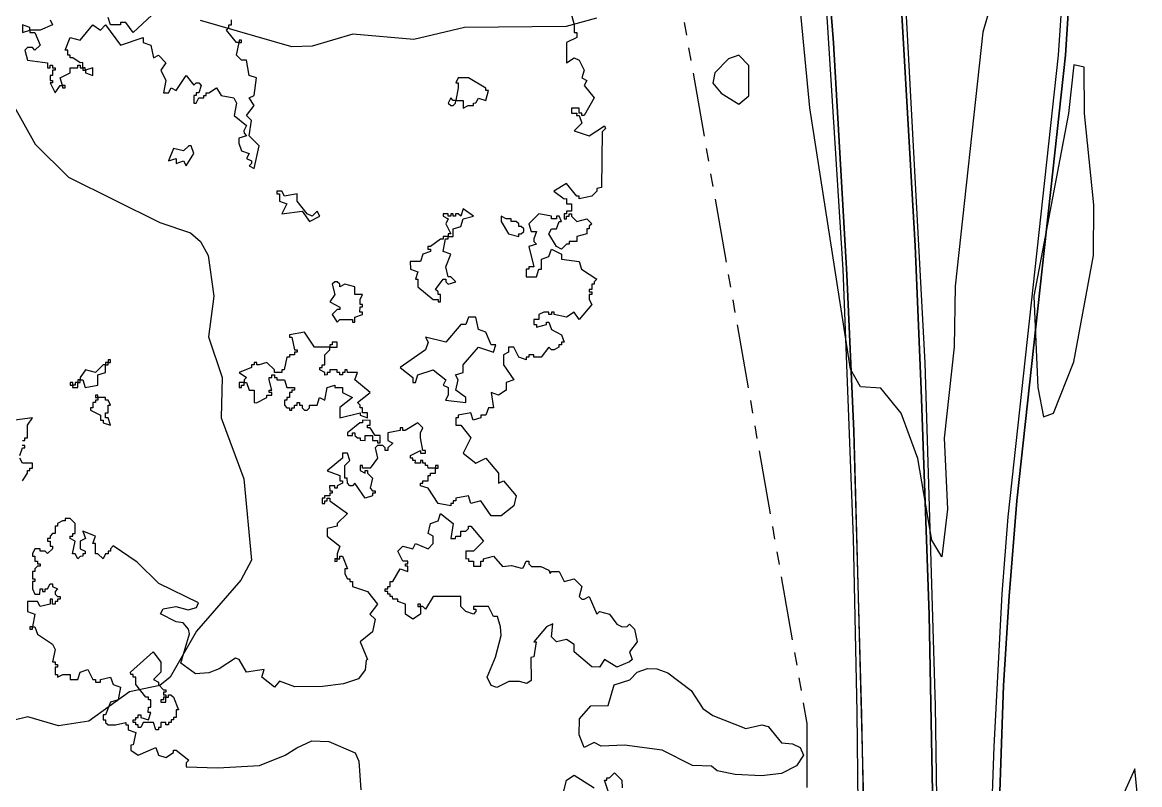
# Model space of a CAD drawing. Header units: metres. Extents: x -550 to 550, y -500 to 950.
# Drawn here: x 31.3 to 142.2, y 118.1 to 193.8 of the extents above; entities that cross this region are included whole.
import ezdxf

# ---------------------------------------------------------------- set-up
doc = ezdxf.new("R2010")
doc.units = ezdxf.units.M
doc.header["$LTSCALE"] = 2
doc.linetypes.add('PHANTOM', pattern=[6.35, 3.175, -0.635, 0.635, -0.635, 0.635, -0.635])
for name, color, linetype in [('SITE-PROPERTY', 7, 'PHANTOM'), ('SITE-PROPERTY-SITE', 1, 'PHANTOM'), ('SITE-ROAD-CURB', 7, 'CONTINUOUS'), ('SITE-ROAD-PAVED', 7, 'CONTINUOUS'), ('SITE-TREE-CANOPY', 94, 'CONTINUOUS'), ('TOPO-CONTOUR-MINOR', 9, 'CONTINUOUS')]:
    doc.layers.add(name, color=color, linetype=linetype)

msp = doc.modelspace()

# ---------------------------------------------------------------- linework, layer by layer
at = {"layer": 'SITE-PROPERTY'}
msp.add_lwpolyline([(109.19, 124.16), (108.93, -1.9), (-81.11, -2.07), (-1.63, 263.96), (84.76, 263.8)], close=True, dxfattribs=at)
at = {"layer": 'SITE-PROPERTY-SITE'}
msp.add_lwpolyline([(109.19, 124.16), (108.93, -1.9), (-81.11, -2.07), (-1.63, 263.96), (84.76, 263.8)], close=True, dxfattribs=at)
at = {"layer": 'SITE-ROAD-CURB'}
for points in [[(109.3, 224.12), (111.84, 191.73), (113.15, 168.75), (113.86, 153.17), (114.8, 116.42), (114.94, 65.35), (114.62, -15.81)], [(126.95, -14.42), (126.67, 38.89), (126.85, 58.06), (127.39, 79.35), (127.17, 93.88), (127.27, 107.91), (127.76, 121.87), (128.56, 137.02), (129.15, 144.67), (134.15, 190.52), (136.34, 223.05)], [(136.92, 223.39), (134.86, 190.52), (130.03, 146.26), (129.25, 136.8), (128.69, 127.92), (128.14, 111.6), (127.93, 100.15), (128.04, 78.32), (127.4, 47.33), (127.3, 8.08)], [(114.36, -2.93), (114.33, 74.21), (114.46, 100.74), (114.19, 125.27), (113.8, 142.6), (112.79, 169.24), (110.61, 203.74)], [(121.59, -19.16), (121.84, 106.74), (121.33, 134.95), (120.52, 157.33), (119.95, 171.58), (118.1, 203.15)], [(118.88, 197.51), (120.88, 159.98), (121.93, 125.92), (122.23, 105.4), (121.95, -54.97)]]:
    msp.add_lwpolyline(points, dxfattribs=at)
at = {"layer": 'SITE-ROAD-PAVED'}
for points in [[(114.62, -15.81), (114.94, 65.35), (114.8, 116.42), (114.63, 125), (113.86, 153.17), (113.15, 168.75), (111.84, 191.73), (109.3, 224.12)], [(127.3, 8.08), (127.4, 47.33), (128.04, 78.32), (127.93, 100.15), (128.14, 111.6), (128.69, 127.92), (129.25, 136.8), (130.03, 146.26), (134.86, 190.52), (136.92, 223.39)], [(118.1, 203.15), (119.95, 171.58), (120.52, 157.33), (121.33, 134.95), (121.84, 106.74), (121.59, -19.16)]]:
    msp.add_lwpolyline(points, dxfattribs=at)
at = {"layer": 'SITE-TREE-CANOPY'}
for points in [[(45.59, 195.76), (42.35, 192.76), (41.6, 193.76), (41.1, 193.77), (41.1, 193.51), (40.1, 193.51), (39.85, 194.26)], [(85.85, 194.51), (86.1, 193.51), (86.1, 192.76), (86.35, 192.76), (86.35, 192.26), (85.35, 191.76), (85.35, 189.76), (86.1, 190.26), (86.6, 190.01), (87.09, 189.01), (86.85, 188.25), (87.35, 188.01), (87.1, 187.51), (88.1, 186.26), (87.1, 184.51), (86.85, 184.51), (86.85, 184.76), (86.6, 184.76), (86.6, 185.26), (85.85, 185.26), (85.85, 184.76), (86.35, 184.76), (86.34, 184.51), (86.6, 184.51), (86.85, 183.76), (86.1, 183.01), (87.6, 182.51), (89.1, 183.51), (89.21, 183.24), (88.89, 182.89), (88.82, 177.37), (88.35, 177.26), (88.35, 177.01), (87.85, 176.51), (86.6, 176.26), (86.6, 176.51), (86.35, 176.51), (85.35, 177.76), (84.09, 177.01), (85.1, 176.25), (85.35, 176.27), (85.35, 175.76), (85.85, 175.76), (85.85, 175.01), (85.35, 175.01), (85.35, 174.76), (85.1, 174.76), (85.1, 174.26), (85.35, 174.26), (85.35, 174.51), (85.59, 174.51), (85.59, 174.76), (85.85, 174.76), (85.85, 174.51), (86.35, 174.01), (87.35, 174.26), (87.85, 173.76), (87.59, 173.52), (87.6, 173.26), (87.35, 173.26), (87.35, 172.76), (86.35, 172.52), (86.35, 172.01), (85.6, 172), (85.6, 171.76), (85.35, 171.76), (84.85, 171.26), (84.35, 171.51), (83.6, 172.76), (83.85, 173.26), (84.35, 173.26), (84.6, 174.01), (84.85, 174.01), (84.6, 174.51), (84.34, 174.51), (84.35, 174.26), (83.85, 174.27), (83.85, 174.51), (82.6, 174.76), (81.6, 173.76), (81.85, 173.01), (82.35, 173.01), (82.09, 172.27), (82.1, 172.01), (82.35, 171.76), (81.59, 171.51), (82.1, 169.51), (81.6, 169.51), (81.6, 169.26), (81.35, 169.26), (81.35, 168.51), (82.35, 168.51), (82.6, 169.26), (82.85, 169.26), (82.85, 170.26), (83.59, 170.51), (83.85, 171.26), (84.85, 170.76), (84.84, 170.26), (86.6, 170.01), (86.84, 169.26), (88.35, 168.26), (88.1, 168.01), (88.1, 167.76), (87.85, 167.76), (87.85, 167.26), (87.6, 167.26), (87.6, 167.01), (87.85, 167.01), (87.85, 166.76), (87.6, 166.76), (87.6, 166.26), (87.84, 165.76), (86.6, 164.26), (86.09, 165.01), (85.35, 164.51), (84.1, 164.77), (84.1, 165.01), (83.85, 165.01), (83.85, 164.77), (83.59, 164.75), (83.59, 165.01), (83.1, 165.01), (82.6, 164.76), (82.6, 164.26), (82.1, 164.26), (82.1, 163.76), (82.35, 163.76), (82.35, 163.51), (83.35, 163.77), (83.35, 164.01), (83.6, 164.01), (83.85, 163.26), (84.85, 162.76), (85.1, 162.01), (84.85, 162.01), (84.85, 161.76), (84.59, 161.76), (84.59, 161.51), (84.1, 161.26), (83.85, 161.26), (83.6, 161.51), (82.84, 160.51), (82.1, 160.51), (82.1, 160.76), (81.59, 160.76), (81.59, 160.51), (81.35, 160.51), (81.35, 160.26), (80.6, 160.51), (80.1, 161.51), (79.59, 161.51), (79.6, 161.01), (79.09, 160.76), (79.1, 159.75), (80.1, 158.26), (79.35, 158.01), (79.35, 157.26), (78.6, 156.76), (77.85, 157.01), (78.1, 155.51), (77.6, 155.51), (77.35, 154.76), (76.85, 154.76), (76.85, 154.51), (76.09, 154.26), (75.85, 155.01), (74.6, 154.76), (74.6, 154.51), (74.35, 154.51), (74.35, 153.77), (74.85, 153.76), (75.85, 152.51), (75.1, 151.01), (76.35, 150.01), (77.35, 150.51), (78.59, 149.01), (78.6, 148.01), (79.1, 148.26), (80.35, 146.76), (80.1, 145.76), (78.85, 144.76), (77.85, 144.76), (76.85, 146.26), (75.85, 146.01), (75.6, 146.76), (74.35, 146.51), (74.35, 146.26), (74.1, 146.26), (74.1, 146.01), (73.85, 146.01), (73.85, 145.76), (72.6, 146.01), (71.6, 147.51), (70.85, 147.76), (70.85, 148.01), (71.1, 148.01), (71.1, 148.26), (71.6, 148.26), (71.6, 148.76), (71.85, 148.76), (71.85, 149.01), (72.34, 149.01), (72.35, 149.51), (71.6, 149.51), (71.59, 149.76), (71.35, 149.76), (71.35, 150.01), (71.1, 150.01), (71.1, 150.27), (70.85, 150.25), (70.85, 150.01), (70.34, 150.01), (70.35, 150.26), (70.1, 150.26), (70.1, 150.51), (69.85, 150.51), (69.85, 150.76), (70.84, 151.26), (70.84, 151.01), (71.35, 151.01), (71.35, 151.26), (71.1, 151.26), (70.85, 152.51), (70.85, 153.01), (71.1, 153.51), (70.6, 154.02), (69.34, 153.26), (69.1, 153.26), (69.1, 153.51), (68.85, 153.51), (68.85, 153.26), (67.6, 153.01), (67.6, 152.26), (68.1, 152), (67.6, 151.51), (67.6, 151.26), (67.35, 151.26), (67.35, 151.51), (67.1, 151.76), (66.6, 151.76), (66.35, 151.51), (66.6, 150.51), (65.85, 149.51), (65.1, 149.51), (65.1, 149.76), (64.85, 149.76), (64.85, 149.26), (65.35, 149.01), (65.35, 149.26), (65.6, 149.26), (65.6, 149), (66.09, 148.51), (65.85, 147.51), (66.1, 147.26), (66.35, 147.26), (66.35, 147.01), (66.1, 147.01), (66.1, 146.76), (65.35, 146.51), (64.35, 148.01), (64.1, 147.76), (63.85, 147.76), (63.6, 148.01), (63.59, 148.51), (63.35, 148.51), (63.35, 149.76), (63.85, 150.26), (63.6, 151.01), (63.1, 151.01), (63.1, 150.51), (61.6, 149.25), (62.85, 148.76), (62.85, 148.26), (63.1, 148.26), (63.1, 148.01), (62.6, 147.76), (62.6, 147.51), (62.35, 147.51), (62.35, 147.76), (61.84, 147.76), (61.85, 147.26), (62.1, 147.26), (62.1, 147.01), (61.85, 147.01), (61.85, 146.76), (61.34, 146.76), (61.34, 146.51), (61.1, 146.51), (61.1, 146.01), (61.35, 146.01), (61.35, 146.26), (61.6, 146.26), (61.6, 146.51), (61.85, 146.51), (61.85, 146.26), (63.6, 145.01), (62.6, 144.01), (62.6, 143.76), (61.6, 143.51), (61.6, 142.76), (62.85, 141.76), (62.59, 141.01), (62.6, 140.51), (62.85, 140.51), (62.85, 140.77), (63.1, 140.77), (63.6, 139.51), (63.35, 139.51), (63.35, 139.01), (63.6, 138.51), (63.85, 138.51), (63.85, 138.26), (64.1, 138.26), (64.1, 137.76), (65.6, 137.26), (66.6, 136.01), (65.84, 135.01), (66.35, 134.51), (66.1, 133.26), (64.85, 132.26), (65.6, 130.51), (65.47, 130.44), (65.35, 129.49), (64.71, 128.59), (63.21, 128.1), (61.12, 127.84), (58.4, 127.79), (56.85, 128.37), (56.35, 127.76), (55.1, 128.76), (55.35, 129.51), (53.6, 129.26), (52.85, 130.51), (52.49, 130.63), (50.87, 129.58), (49.85, 129.17), (48.53, 129.07), (47.08, 130.13), (47.93, 133.05), (47.84, 133.52), (47.31, 134.16), (46.6, 134.25), (45.05, 135.03), (45.31, 135.55), (46.56, 135.78), (47.8, 135.45), (48.63, 135.68), (48.84, 136.12), (44.88, 138.05), (42.74, 140.16), (40.37, 141.79), (40.1, 141.51), (40.09, 141.26), (39.85, 141.26), (39.85, 141.01), (39.6, 141.01), (39.35, 140.51), (38.84, 141.01), (38.6, 141.01), (38.6, 142.01), (38.35, 142.01), (38.6, 142.76), (37.34, 143.26), (37.6, 142.51), (37.1, 142.26), (37.1, 141.51), (37.59, 141.25), (37.59, 141.01), (37.35, 141.01), (37.35, 140.77), (37.1, 140.75), (36.85, 140.51), (36.6, 141.01), (36.34, 141.01), (36.6, 142.26), (36.1, 142.51), (36.1, 142.76), (36.35, 142.76), (36.35, 143.01), (36.6, 143.01), (36.6, 144.01), (36.1, 144.5), (35.6, 144.51), (35.6, 144.26), (35.34, 144.26), (34.85, 144.01), (34.85, 143.76), (34.6, 143.76), (34.6, 143.01), (34.35, 143.01), (34.1, 142.76), (34.1, 142.51), (33.85, 142.51), (33.85, 142.26), (34.1, 142.26), (34.1, 141.76), (34.35, 141.76), (34.35, 141.51), (33.84, 141.02), (33.6, 141.26), (33.1, 141.26), (33.1, 141.51), (32.6, 141.51), (32.35, 141.01), (32.35, 140.76), (32.6, 140.76), (32.6, 140.26), (32.85, 140.26), (32.85, 140.02), (33.1, 140.01), (33.1, 139.76), (32.85, 139.76), (32.6, 139.51), (32.6, 139.26), (32.35, 139.26), (32.35, 138.51), (32.6, 138.51), (32.6, 138.26), (32.34, 138.26), (32.35, 137.51), (32.6, 137.01), (33.09, 137.01), (33.1, 137.51), (33.35, 137.51), (33.35, 137.26), (33.6, 137.26), (33.6, 137.51), (33.85, 137.51), (34.1, 138.01), (34.35, 138.01), (34.35, 137.76), (34.85, 137.51), (34.6, 137.27), (34.6, 137.01), (34.85, 136.76), (35.1, 136.76), (35.1, 136.51), (34.85, 136.51), (34.85, 136.26), (34.6, 136.26), (34.6, 136.01), (34.35, 136.01), (34.35, 136.51), (34.1, 136.51), (34.1, 136.01), (33.1, 135.77), (32.85, 136.26), (31.85, 136.26), (31.85, 135.26), (32.6, 135.01), (32.35, 133.76), (32.6, 133.76), (32.85, 133.01), (34.35, 132.02), (34.6, 131.51), (34.35, 130.26), (34.6, 130.26), (34.6, 130.01), (34.85, 130.01), (34.85, 129.76), (34.6, 129.76), (34.59, 129.51), (34.6, 129.01), (34.85, 129.01), (34.85, 128.76), (35.35, 129.01), (36.1, 129.01), (36.1, 128.51), (36.85, 128.51), (37.09, 129.26), (37.85, 129.51), (38.35, 128.51), (38.6, 128.51), (38.6, 128.26), (39.09, 128.26), (39.09, 128.51), (40.1, 128.76), (40.35, 128.01), (41.1, 127.76), (40.85, 126.51), (40.1, 126.26), (39.6, 125.01), (39.35, 125.01), (39.35, 124.51), (39.6, 124.51), (39.59, 124.26), (39.85, 124.01), (40.6, 124.01), (41.6, 124.26), (41.6, 124.01), (41.85, 124.01), (41.85, 123.51), (42.6, 123.26), (42.34, 122.02), (42.1, 122), (42.1, 121.52), (42.85, 121.01), (44.6, 121.76), (44.85, 121.01), (45.59, 120.77), (46.35, 121.27), (46.35, 121.51), (46.6, 121.51), (47.85, 120.51), (47.6, 120.26), (47.59, 119.84), (50.75, 119.74), (54.88, 119.99), (57.43, 121.01), (58.58, 121.74), (60.06, 122.42), (61.75, 122.36), (64.37, 121.23), (64.75, 120.42), (64.92, 117.57)], [(34.1, 194.01), (34.35, 193.51), (33.1, 193.01), (32.1, 193.01), (32.1, 192.76), (32.6, 192.76), (33.1, 191.51), (32.6, 191.01), (32.35, 191.26), (31.85, 191.26), (31.6, 191.01), (31.85, 190.01), (33.85, 189.76), (33.84, 189.26), (34.1, 189.26), (34.1, 189.51), (34.35, 189.51), (34.35, 189.26), (34.6, 189.26), (34.6, 189.01), (34.35, 189.01), (34.35, 188.51), (34.1, 188.51), (34.1, 188.01), (34.35, 188.01), (34.35, 187.76), (34.1, 187.76), (34.6, 186.77), (35.1, 187.51), (35.34, 187.51), (35.1, 188.26), (36.1, 188.75), (36.1, 189.26), (36.85, 189.27), (36.85, 189.51), (37.1, 189.51), (37.1, 189.27), (37.35, 189.26), (37.35, 189.77), (37.1, 189.75), (36.35, 190.26), (36.1, 190.26), (36.1, 190.51), (35.85, 190.51), (35.85, 191.01), (35.6, 191.01), (36.1, 192.26), (37.1, 192.01), (38.34, 193.51), (39.1, 193.01), (39.59, 193.51), (41.09, 191.51), (43.35, 192.26), (43.35, 191.76), (44.1, 191.51), (44.35, 190.26), (44.85, 190.51), (45.6, 189.75), (45.1, 189.01), (45.6, 188.01), (45.35, 186.76), (45.85, 186.76), (46.1, 187.26), (46.6, 187.01), (47.6, 188.51), (48.35, 187.52), (48.6, 187.76), (48.85, 187.76), (49.09, 187.51), (48.85, 186.76), (48.6, 186.76), (48.59, 186.51), (48.35, 186.51), (48.35, 185.76), (48.6, 185.76), (48.85, 186.26), (49.35, 186.26), (49.35, 186.51), (49.6, 186.51), (49.6, 186.76), (49.85, 186.76), (50.6, 187.26), (51.09, 186.51), (52.34, 186.26), (52.6, 185.76), (52.35, 184.51), (53.6, 183.52), (53.34, 183.01), (53.35, 182.76), (53.6, 182.51), (52.84, 182.26), (52.84, 181.76), (53.1, 181.01), (53.85, 180.76), (53.6, 180.26), (54.1, 180.01), (54.1, 179.77), (53.85, 179.51), (54.35, 179.26), (54.85, 181.51), (53.85, 182.51), (54.1, 184.01), (53.6, 184.51), (54.34, 185.51), (53.85, 186.26), (54.35, 186.51), (54.59, 188.26), (53.85, 188.51), (53.6, 190.01), (53.1, 190.01), (52.6, 190.51), (52.85, 191.76), (52.6, 191.76), (51.59, 193.01), (51.85, 193.26), (51.85, 193.51), (52.1, 193.51), (52.09, 194.01)], [(31.35, 152.26), (31.6, 152.26), (31.6, 152.51), (31.85, 152.51), (31.85, 153.77), (32.35, 154.51), (30.6, 154.26)], [(31.1, 150.76), (31.35, 151.51), (31.6, 151.51), (31.6, 151.76), (31.34, 151.76)], [(31.35, 148.26), (31.85, 149.02), (31.85, 149.26), (32.1, 149.26), (32.1, 149.5), (32.35, 149.52), (32.35, 150), (31.35, 150.01), (31.1, 150.51)], [(84.84, 116.51), (85.35, 118.51), (86.1, 119.01), (88.1, 117.76)], [(89.6, 117.02), (89.1, 118.51), (89.35, 118.51), (89.35, 118.76), (89.59, 118.76), (90.1, 119.26), (90.84, 118.52), (90.85, 117.76)]]:
    msp.add_lwpolyline(points, dxfattribs=at)
for points in [[(32.1, 193.27), (31.35, 193.51), (31.35, 192.77), (32.1, 193.01)], [(53.1, 191.76), (53.1, 192.01), (52.85, 192.01), (52.85, 191.76)], [(37.35, 189.01), (37.6, 189.01), (37.59, 189.26), (37.35, 189.26)], [(37.6, 188.76), (38.34, 188.51), (38.35, 189.26), (37.6, 189.01)], [(35.34, 187.27), (35.6, 187.27), (35.6, 187.51), (35.34, 187.51)], [(75.1, 186.01), (75.1, 185.26), (75.59, 185.51), (76.1, 185.51), (76.1, 185.75), (76.35, 185.77), (76.6, 186.25), (77.35, 186.01), (77.6, 187.01), (77.35, 187.01), (77.35, 187.25), (75.6, 188.26), (74.6, 188.26), (74.35, 187.76), (74.6, 187.76), (74.6, 187.26), (74.35, 186.01)], [(74.1, 186.01), (73.85, 186.26), (73.6, 185.76), (73.85, 185.51), (74.1, 185.51), (74.34, 185.76), (74.35, 186.01)], [(47.34, 181.01), (46.35, 181.26), (45.85, 180.01), (46.6, 180.26), (46.6, 179.76), (47.35, 180.01), (47.6, 179.51), (48.35, 180.76), (48.1, 181.51), (47.85, 181.51)], [(56.59, 176.76), (56.85, 176.76), (56.85, 176.01), (57.6, 175.76), (57.1, 174.76), (59.1, 175.01), (59.85, 174.01), (60.85, 174.51), (60.6, 175.01), (60.1, 174.51), (59.6, 174.76), (58.6, 176.01), (58.6, 176.76), (57.35, 176.51), (57.1, 177.01), (56.6, 177.01)], [(73.85, 172.51), (74.1, 172.51), (74.1, 173.27), (74.85, 173.51), (75.1, 174.27), (76.1, 174.51), (75.1, 175.26), (74.85, 174.51), (74.6, 174.76), (74.34, 174.76), (74.34, 174.51), (74.1, 174.51), (74.1, 174.76), (73.85, 174.76), (73.85, 174.51), (73.6, 174.51), (73.6, 174.76), (73.09, 174.76), (73.09, 174.51), (73.6, 174.26), (73.35, 173.76), (73.85, 172.77), (73.6, 172.77), (73.6, 172.51)], [(79.59, 172.76), (80.6, 172.51), (80.6, 172.76), (80.84, 172.76), (81.1, 173.01), (81.1, 173.26), (80.85, 173.51), (80.6, 173.51), (80.6, 173.76), (80.35, 174.01), (79.85, 174.01), (79.85, 174.26), (79.35, 174.26), (78.85, 174.51), (78.85, 174)], [(73.1, 172.51), (73.1, 172.25), (72.85, 172.25), (71.85, 171.51), (71.59, 171.51), (71.59, 171.26), (71.85, 171.26), (71.85, 171.01), (71.1, 170.76), (70.85, 170.01), (69.84, 170.01), (69.85, 169.26), (70.59, 169.01), (70.35, 168.26), (70.6, 168.26), (70.6, 167.51), (72.1, 166.26), (72.6, 166.26), (72.6, 166.01), (72.84, 166.01), (72.85, 166.76), (72.6, 166.76), (72.6, 167), (72.35, 167.26), (73.1, 168.26), (73.35, 168.26), (73.35, 168.01), (73.6, 167.76), (74.35, 168.01), (73.85, 168.51), (73.6, 168.51), (73.35, 169.51), (73.85, 170.76), (73.1, 171.01), (73.34, 172.27), (73.6, 172.27), (73.6, 172.51)], [(64.85, 166.26), (65.1, 166.76), (64.35, 166.76), (64.35, 167.51), (63.35, 167.76), (62.85, 167.51), (62.85, 167.76), (62.59, 168.01), (62.35, 168.01), (62.1, 167.76), (62.35, 166.76), (61.85, 166.01), (62.85, 165.5), (62.85, 165.26), (62.6, 165.26), (62.1, 164.76), (62.6, 164.01), (62.85, 164.26), (64.1, 164.26), (64.1, 164.01), (64.34, 164.01), (64.35, 164.51), (65.1, 164.76), (65.1, 165.01), (64.84, 165.01), (64.85, 165.51), (65.1, 165.51), (65.1, 165.76), (64.85, 165.76)], [(75.35, 163.76), (74.85, 163.77), (73.35, 162.01), (71.34, 162.51), (71.6, 162.01), (71.35, 161.26), (68.85, 159.51), (70.1, 158.51), (70.1, 158.01), (70.35, 158.01), (70.6, 158.76), (72.1, 159.26), (73.35, 158.26), (73.1, 157.76), (73.6, 157.52), (73.6, 156.76), (73.34, 156.26), (75.35, 156.01), (75.35, 156.51), (74.35, 157.26), (74.6, 158.26), (74.34, 158.76), (75.1, 159.01), (75.1, 159.76), (76.6, 161.52), (78.1, 161.01), (78.34, 161.76), (77.85, 161.76), (77.35, 163.01), (76.6, 163.26), (76.35, 164.51), (75.6, 164.51)], [(53.6, 158.01), (53.84, 157.26), (54.35, 157.26), (54.35, 156.01), (54.59, 156), (55.6, 156.52), (55.6, 156.76), (56.1, 156.76), (56.1, 157.02), (55.85, 157.02), (55.85, 157.26), (56.1, 157.26), (55.85, 158.26), (55.85, 158.51), (56.1, 158.51), (56.1, 158.76), (56.35, 158.76), (56.35, 158.51), (56.6, 158.51), (56.6, 158.26), (57.35, 158.26), (57.59, 157.51), (58.35, 157.51), (58.35, 157.26), (58.1, 157.26), (58.1, 157.01), (57.85, 157.01), (57.85, 156.51), (57.6, 156.51), (57.6, 156.26), (57.35, 156.26), (57.35, 155.76), (57.6, 155.51), (57.85, 155.51), (57.84, 155.26), (58.1, 155.25), (58.1, 155.51), (58.35, 155.51), (58.35, 155.76), (58.6, 155.75), (58.6, 156.01), (58.85, 156.01), (58.85, 155.77), (59.1, 155.77), (59.1, 155.51), (59.35, 155.26), (59.6, 155.26), (59.85, 155.51), (59.85, 155.76), (60.6, 155.76), (60.84, 156.51), (61.35, 156.26), (61.6, 157.51), (62.35, 157.76), (62.35, 157.51), (63.1, 157.51), (63.1, 157.01), (64.1, 156.52), (62.85, 155.52), (62.85, 154.51), (64.85, 155.01), (64.85, 154.76), (65.6, 154.51), (65.6, 155.01), (65.1, 155.01), (65.1, 155.51), (64.85, 155.51), (64.85, 155.76), (64.59, 156.01), (65.85, 157.01), (64.34, 158.26), (64.6, 159.01), (63.6, 159.01), (63.59, 159.26), (63.35, 159.26), (63.35, 159.01), (63.1, 159.01), (63.1, 158.76), (62.85, 158.76), (62.85, 159.01), (62.6, 159.01), (62.6, 159.26), (61.85, 159.27), (61.85, 159.01), (61.6, 159.01), (61.6, 158.77), (61.35, 158.75), (61.35, 159.01), (60.85, 159.26), (60.85, 159.51), (61.09, 159.51), (61.09, 159.76), (61.35, 159.76), (61.35, 160.76), (61.85, 161.26), (61.85, 161.51), (60.35, 161.51), (59.35, 163.01), (57.85, 162.76), (57.85, 162.51), (58.1, 162.51), (58.35, 161.26), (58.6, 161.26), (58.6, 161.01), (58.35, 161.01), (58.35, 160.76), (57.84, 160.76), (57.84, 160.51), (57.6, 160.51), (57.34, 159.26), (57.1, 159.26), (57.1, 159), (56.35, 159.01), (56.35, 159.26), (55.6, 160.01), (54.85, 159.76), (54.6, 159.76), (54.6, 160.01), (54.35, 160.01), (54.35, 159.76), (54.1, 159.77), (54.1, 159.51), (52.85, 159.01), (53.6, 158.51), (53.35, 158.26), (53.35, 158.01)], [(62.35, 161.51), (62.6, 161.51), (62.6, 162.01), (62.1, 162.01), (62.09, 161.76), (61.85, 161.76), (61.85, 161.51)], [(37.35, 158.26), (37.59, 157.51), (38.85, 157.76), (38.85, 158.76), (39.6, 159.01), (39.6, 159.76), (39.35, 159.76), (38.6, 159.01), (37.6, 159.26), (37.1, 158.51), (37.1, 158.26)], [(39.85, 159.76), (39.85, 160.01), (39.6, 160.01), (39.6, 159.76)], [(40.1, 160.01), (40.1, 160.26), (39.85, 160.26), (39.85, 160.01)], [(36.35, 158.01), (36.1, 158.01), (36.1, 157.76), (36.35, 157.76)], [(36.34, 157.51), (36.85, 157.51), (36.85, 158.01), (36.6, 158.01), (36.6, 157.76), (36.35, 157.76)], [(37.1, 158.01), (37.1, 158.26), (36.84, 158.26), (36.85, 158.01)], [(52.85, 158.01), (52.85, 157.51), (53.1, 157.51), (53.1, 157.76), (53.35, 157.76), (53.35, 158.01)], [(38.85, 156.26), (38.6, 156.26), (38.6, 156.01), (38.34, 156.01), (38.35, 155.51), (38.1, 155.51), (38.1, 155.26), (39.1, 154.76), (39.1, 154.26), (39.35, 154.26), (39.35, 154.01), (40.1, 153.77), (39.85, 154.51), (39.6, 154.51), (39.6, 155.01), (39.85, 155.01), (39.85, 155.76), (40.1, 155.76), (39.85, 156.26), (39.59, 156.26), (39.59, 156.51), (38.85, 156.51)], [(38.85, 156.76), (38.6, 156.76), (38.6, 156.52), (38.85, 156.51)], [(63.6, 153.01), (63.6, 152.76), (64.1, 152.76), (64.1, 153.01), (64.34, 153.01), (64.34, 152.76), (64.6, 152.51), (64.85, 152.51), (64.85, 152.27), (65.35, 152.26), (65.35, 152.76), (66.1, 152.76), (66.1, 152.26), (66.6, 152.26), (66.6, 152.01), (66.85, 152.01), (66.84, 152.76), (66.35, 152.76), (65.85, 153.51), (65.6, 153.51), (65.6, 153.77), (65.85, 153.77), (65.85, 154.25), (65.1, 154.26), (65.1, 154.01), (64.84, 154.01)], [(72.6, 149.51), (72.6, 149.76), (72.35, 149.76), (72.35, 149.51)], [(70.84, 135.02), (70.1, 134.5), (69.35, 135.01), (69.35, 136.01), (68.6, 136.26), (68.6, 136.51), (68.1, 136.51), (68.09, 136.77), (67.85, 136.75), (67.85, 137.01), (67.6, 137.01), (67.6, 137.26), (67.35, 137.26), (67.35, 137.51), (67.6, 137.51), (67.6, 137.76), (67.85, 137.76), (67.85, 138.26), (68.1, 138.26), (68.85, 139.51), (69.6, 139.26), (69.6, 139.76), (69.35, 139.76), (69.35, 140.01), (69.59, 140.01), (69.59, 140.26), (69.1, 140.26), (68.6, 141.26), (69.1, 141.76), (70.1, 141.51), (70.35, 142.01), (71.6, 141.51), (72.1, 142.01), (72.1, 142.76), (71.6, 143.01), (71.85, 144.01), (72.6, 144.26), (72.85, 145.01), (74.1, 144.01), (73.85, 142.51), (74.34, 142.51), (74.35, 142.76), (74.85, 142.76), (74.84, 143.26), (75.35, 143.26), (75.6, 143.51), (75.6, 143.76), (75.85, 143.76), (77.1, 142.26), (76.1, 141.26), (75.35, 141.26), (75.35, 140.5), (75.6, 140.52), (75.6, 140.26), (76.1, 140.26), (76.1, 139.76), (76.85, 139.76), (76.85, 140.26), (77.09, 140.26), (77.1, 140.51), (78.1, 140.76), (79, 139.74), (79.88, 139.84), (80.88, 139.59), (81.03, 139.62), (81.35, 140.26), (81.6, 140.26), (81.6, 140.01), (81.86, 139.74), (82.79, 139.73), (83.58, 139.37), (83.73, 139.06), (83.85, 139.26), (84.6, 139.26), (85.1, 138.26), (86.1, 138.51), (86.85, 137.76), (86.6, 136.76), (86.85, 136.51), (87.1, 136.51), (87.6, 136.76), (88.35, 135.01), (88.6, 135.26), (89.59, 135.01), (90.35, 134.01), (90.85, 133.75), (91.35, 133.77), (91.6, 134.01), (92.1, 133.51), (92.34, 132.26), (91.6, 131.26), (91.85, 130.51), (91.6, 130.26), (90.35, 129.76), (89.1, 130.51), (88.6, 129.76), (87.85, 129.77), (86.1, 131.26), (86.1, 132.01), (85.35, 132.5), (84.35, 132.26), (83.85, 132.76), (83.99, 134.06), (83.35, 133.75), (82.1, 132.26), (82.34, 132.26), (82.1, 130.76), (81.8, 130.69), (81.83, 128.43), (81.4, 128.14), (80.67, 128.33), (79.61, 128.33), (78.44, 127.73), (77.86, 127.92), (77.46, 128.74), (78.3, 130.73), (78.85, 132.9), (78.79, 133.76), (78.48, 134.76), (78.1, 134.76), (77.59, 135.76), (76.1, 135.77), (76.1, 135.51), (76.34, 135.51), (76.35, 135.26), (76.1, 135.01), (75.35, 135.27), (74.85, 135.76), (74.85, 136.76), (72.1, 136.76), (71.34, 135.52), (71.1, 135.76), (70.85, 135.76)], [(62.35, 140.51), (62.35, 140.25), (62.6, 140.27), (62.6, 140.51)], [(70.85, 136.01), (70.6, 136.01), (70.6, 135.76), (70.85, 135.76)], [(32.1, 133.76), (32.1, 133.51), (32.35, 133.51), (32.35, 133.76)], [(45.85, 126.76), (45.85, 127.01), (46.09, 127.01), (46.35, 126.76), (46.85, 125.51), (46.6, 125.51), (46.6, 124.76), (46.35, 124.76), (46.35, 124.51), (46.1, 124.51), (46.1, 124.26), (45.84, 124.26), (45.84, 124.01), (45.6, 124.01), (45.6, 124.26), (45.1, 124.26), (45.1, 123.76), (44.85, 123.76), (44.85, 123.51), (44.6, 123.51), (44.35, 124.26), (43.34, 124.26), (43.1, 123.76), (42.85, 123.76), (42.85, 124.01), (42.6, 124.01), (42.6, 124.26), (42.35, 124.26), (42.35, 124.51), (42.6, 124.51), (42.6, 124.76), (42.85, 124.76), (42.85, 125.01), (43.1, 125.01), (43.1, 124.76), (43.85, 124.51), (44.1, 125.26), (43.84, 125.26), (43.85, 125.76), (44.1, 125.76), (44.1, 126.51), (43.85, 126.51), (43.85, 126.76), (43.6, 126.76), (42.6, 128.01), (42.6, 128.76), (42.35, 128.76), (42.35, 129.01), (42.1, 129.01), (42.09, 129.26), (44.34, 131.26), (45.09, 130.25), (45.1, 129.26), (44.35, 128.51), (44.85, 128.26), (44.85, 128.01), (45.35, 127.51), (45.6, 127.51), (45.6, 127.26), (45.35, 127.26), (45.35, 127.01), (45.6, 127.01), (45.6, 126.76)], [(97.83, 119.99), (94.83, 121.49), (91.11, 121.99), (88.78, 121.91), (88.1, 122.27), (87.1, 121.76), (86.59, 123.01), (86.62, 124.62), (87.74, 125.89), (89.48, 125.93), (90.07, 128), (91.61, 128.48), (92.35, 129.26), (93.37, 129.6), (94.29, 129.59), (95.4, 129.19), (97.72, 127.42), (98.87, 125.64), (99.86, 124.93), (103.14, 123.66), (104.71, 124.03), (105.34, 123.86), (106.66, 122.22), (107.78, 122.12), (108.54, 121.77), (108.85, 121.01), (108.16, 119.95), (106.66, 119.18), (104.69, 118.94), (102.06, 119.08), (100.28, 119.46), (99.74, 119.91)], [(45.35, 126.76), (45.35, 126.51), (45.1, 126.51), (45.1, 126.26), (45.59, 126.26), (45.6, 126.76)]]:
    msp.add_lwpolyline(points, close=True, dxfattribs=at)
at = {"layer": 'TOPO-CONTOUR-MINOR'}
for points in [[(130.42, 205.88), (126.65, 192.78), (123.92, 167.59), (123.8, 161.54), (122.81, 152.47), (123.14, 145.42), (122.58, 140.7), (121.58, 142.37), (120.21, 150.46), (118.55, 154.98), (116.54, 157.44), (114.52, 157.58), (113.51, 159.34), (109.48, 185.28), (108.01, 200.84)], [(88.32, 194.2), (85.3, 193.35), (75.22, 193.27), (70.19, 192.08), (64.14, 192.59), (60.11, 191.41), (58.1, 191.34), (49.03, 193.97)], [(30.37, 185.72), (32.61, 181.69), (35.93, 178.4), (45, 173.91), (48.02, 172.86), (49.03, 172.02), (49.78, 170.61), (50.34, 166.58), (49.83, 162.55), (51.18, 158.52), (51.06, 154.49), (53.32, 148.44), (54.08, 140.38), (53.02, 138.37), (48.62, 133.33), (46, 128.75), (45, 127.92), (41.97, 127.28), (37.94, 124.37), (34.92, 123.93), (31.9, 124.8), (26.86, 123.58)], [(142.47, 112.17), (141.73, 119.66), (140.72, 117.36), (133.67, 76.66), (132.22, 70.86), (129.64, 63.35), (126, 47.68), (124.6, 43.4), (123.59, 42.62), (122.58, 44.12), (119.56, 51.17), (118.55, 52.41), (117.54, 52.78), (116.54, 52.12), (115.29, 49.7), (113.98, 44.66), (113.87, 39.62), (112.98, 34.58)]]:
    msp.add_lwpolyline(points, dxfattribs=at)
for points in [[(101.42, 190.14), (100.05, 188.75), (99.87, 187.74), (100.67, 186.73), (102.43, 185.66), (103.44, 186.49), (103.44, 189.5), (102.43, 190.5)], [(135.68, 189.54), (135.14, 184.72), (131.72, 166.58), (132.09, 157.51), (132.66, 154.61), (133.67, 154.96), (135.68, 160.05), (137.64, 170.61), (137.67, 175.65), (136.75, 184.72), (136.69, 189.31)]]:
    msp.add_lwpolyline(points, close=True, dxfattribs=at)

doc.saveas('drawing.dxf')
